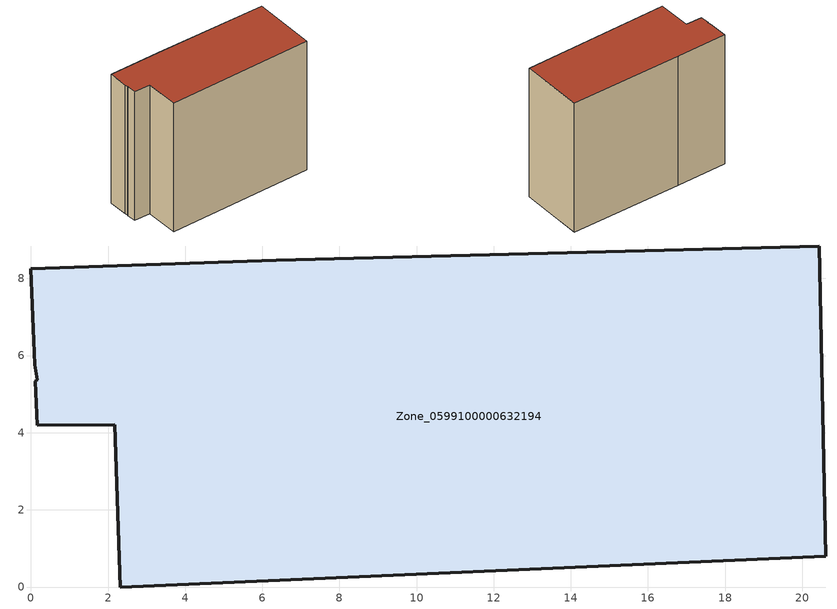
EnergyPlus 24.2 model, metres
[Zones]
Zone_0599100000632194
 floor ground (C_G): 0,8.25 6.36,8.47 20.44,8.84 20.61,0.79 2.32,0 2.18,4.21 0.16,4.19 0.12,5.34 0.16,5.37 0.1,5.76 z0
 wall outside (C_F): 6.36,8.47 0,8.25 0.1,5.76 0.16,5.37 0.12,5.34 0.16,4.19 2.18,4.21 2.32,0 20.61,0.79 20.44,8.84 6.36,8.47 z0:17.09
 roof outside (C_R): 0.1,5.76 0.16,5.37 0.12,5.34 0.16,4.19 2.18,4.21 2.32,0 20.61,0.79 20.44,8.84 6.36,8.47 0,8.25 z17.09
[BUILDING]
Pand.0599100000632194: North Axis=0; Terrain=City; Loads Convergence Tolerance Value=0.04; Temperature Convergence Tolerance Value=0.4; Solar Distribution=FullExterior; Maximum Number of Warmup Days=25; Minimum Number of Warmup Days=1
[Site:Location]
Rotterdam.The.Hague.AP_ZH_NLD Design_Conditions: Latitude=51.96; Longitude=4.45; Time Zone=1; Elevation=-4.5
[SITE:GROUNDTEMPERATURE:BUILDINGSURFACE]
18, 18, 18, 18, 18, 18, 18, 18, 18, 18, 18, 18
[MATERIAL] Thermal Absorptance=0.9; Solar Absorptance=0.7; Visible Absorptance=0.7
Name | Roughness | Thickness | Conductivity | Density | Specific Heat
G.TI.1946 | MediumSmooth | 0.15 | 1 | 540 | 1210
F.TI.1946 | Rough | 0.3 | 0.857143 | 1920 | 840
R.TI.1946 | MediumRough | 0.2 | 0.1 | 1500 | 1000
[CONSTRUCTION]
C_G: G.TI.1946
C_F: F.TI.1946
C_R: R.TI.1946
[ZONE]
Zone_0599100000632194: Type=1; Multiplier=1; Ceiling Height=Autocalculate; Volume=Autocalculate; Floor Area=autocalculate; Part of Total Floor Area=Yes
[ZONEINFILTRATION:DESIGNFLOWRATE]
Infil_Zone_0599100000632194: Zone or ZoneList or Space or SpaceList=Zone_0599100000632194; Schedule=AlwaysOn; Design Flow Rate Calculation Method=Flow/Area; Flow Rate per Floor Area=0.003; Constant Term Coefficient=1; Temperature Term Coefficient=0; Velocity Term Coefficient=0; Velocity Squared Term Coefficient=0
[HVACTEMPLATE:ZONE:IDEALLOADSAIRSYSTEM]
Zone_0599100000632194: Maximum Heating Supply Air Temperature=50; Minimum Cooling Supply Air Temperature=13; Maximum Heating Supply Air Humidity Ratio=0.0156; Minimum Cooling Supply Air Humidity Ratio=0.0077; Heating Limit=NoLimit; Cooling Limit=NoLimit; Dehumidification Control Type=ConstantSensibleHeatRatio; Cooling Sensible Heat Ratio=0.7; Dehumidification Setpoint=60; Humidification Control Type=None; Humidification Setpoint=30; Outdoor Air Method=None; Outdoor Air Flow Rate per Person=0.00944; Outdoor Air Flow Rate per Zone Floor Area=0; Outdoor Air Flow Rate per Zone=0; Demand Controlled Ventilation Type=None; Outdoor Air Economizer Type=NoEconomizer; Heat Recovery Type=None; Sensible Heat Recovery Effectiveness=0.7; Latent Heat Recovery Effectiveness=0.65
[ZONECONTROL:THERMOSTAT]
ThermostatControl_Zone_0599100000632194: Zone or ZoneList=Zone_0599100000632194; Control Type Schedule=DualSetpointControlType; Control 1=Thermostat_Zone_0599100000632194; Temperature Difference Between Cutout And Setpoint=0
[THERMOSTATSETPOINT:DUALSETPOINT]
Thermostat_Zone_0599100000632194: Heating Setpoint Temperature Schedule=HeatingSetpoint_Zone_0599100000632194; Cooling Setpoint Temperature Schedule=CoolingSetpoint_Zone_0599100000632194
[SCHEDULE:COMPACT]
HeatingSetpoint_Zone_0599100000632194: Through: 12/31, For: AllDays, Until: 24:00, 21
CoolingSetpoint_Zone_0599100000632194: Through: 12/31, For: AllDays, Until: 24:00, 24
DualSetpointControlType: Through: 12/31, For: AllDays, Until: 24:00, 4
AlwaysOn: Through: 12/31, For: AllDays, Until: 24:00, 1
